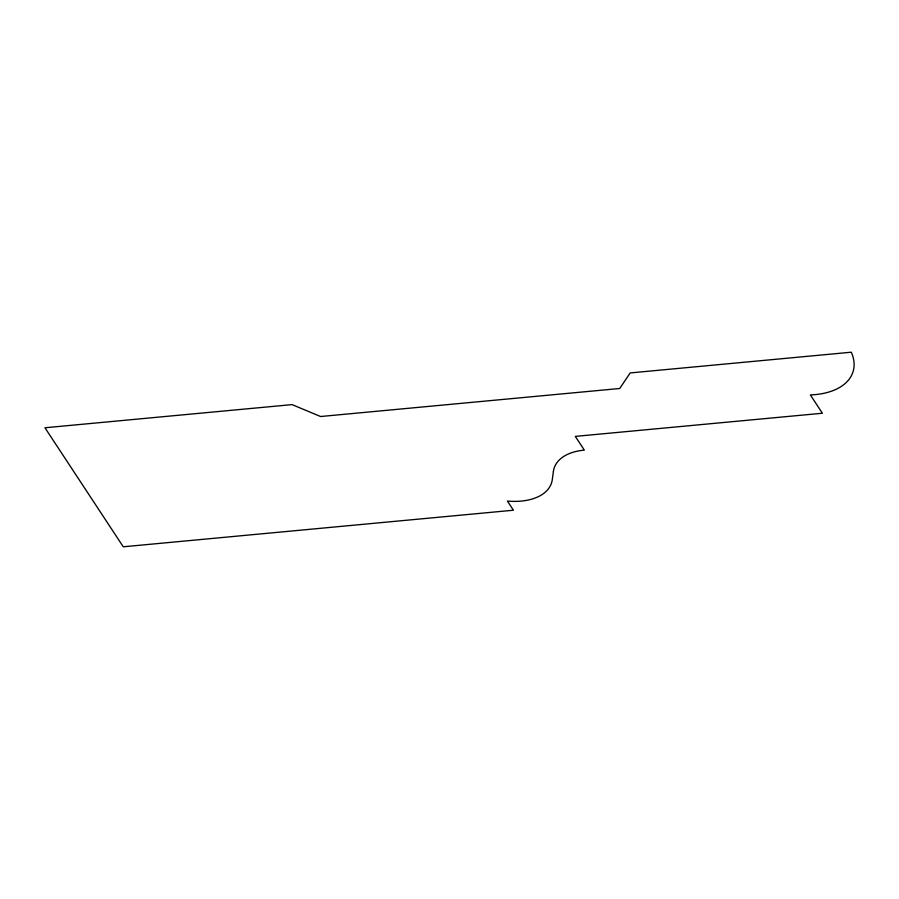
<?xml version="1.0" encoding="UTF-8"?>
<svg xmlns="http://www.w3.org/2000/svg" width="899" height="899" viewBox="0 0 899 899"><rect width="100%" height="100%" fill="white"/><g stroke="black" fill="none" stroke-linecap="round" stroke-linejoin="round"><path stroke-width="1.35" d="M553.424 471.312L552.289 479.65A55.412 32.263 16.6 0 1 507.407 501.069L513.43 510.227L123.264 546.794L44.95 427.767L292.051 404.617L320.595 416.518L619.726 388.492L630.188 372.928L851.286 352.206A68.976 40.152 16.6 0 1 810.359 394.931L822.405 413.237L575.304 436.386L584.339 450.129A54.693 31.836 16.6 0 0 553.424 471.312"/></g></svg>
